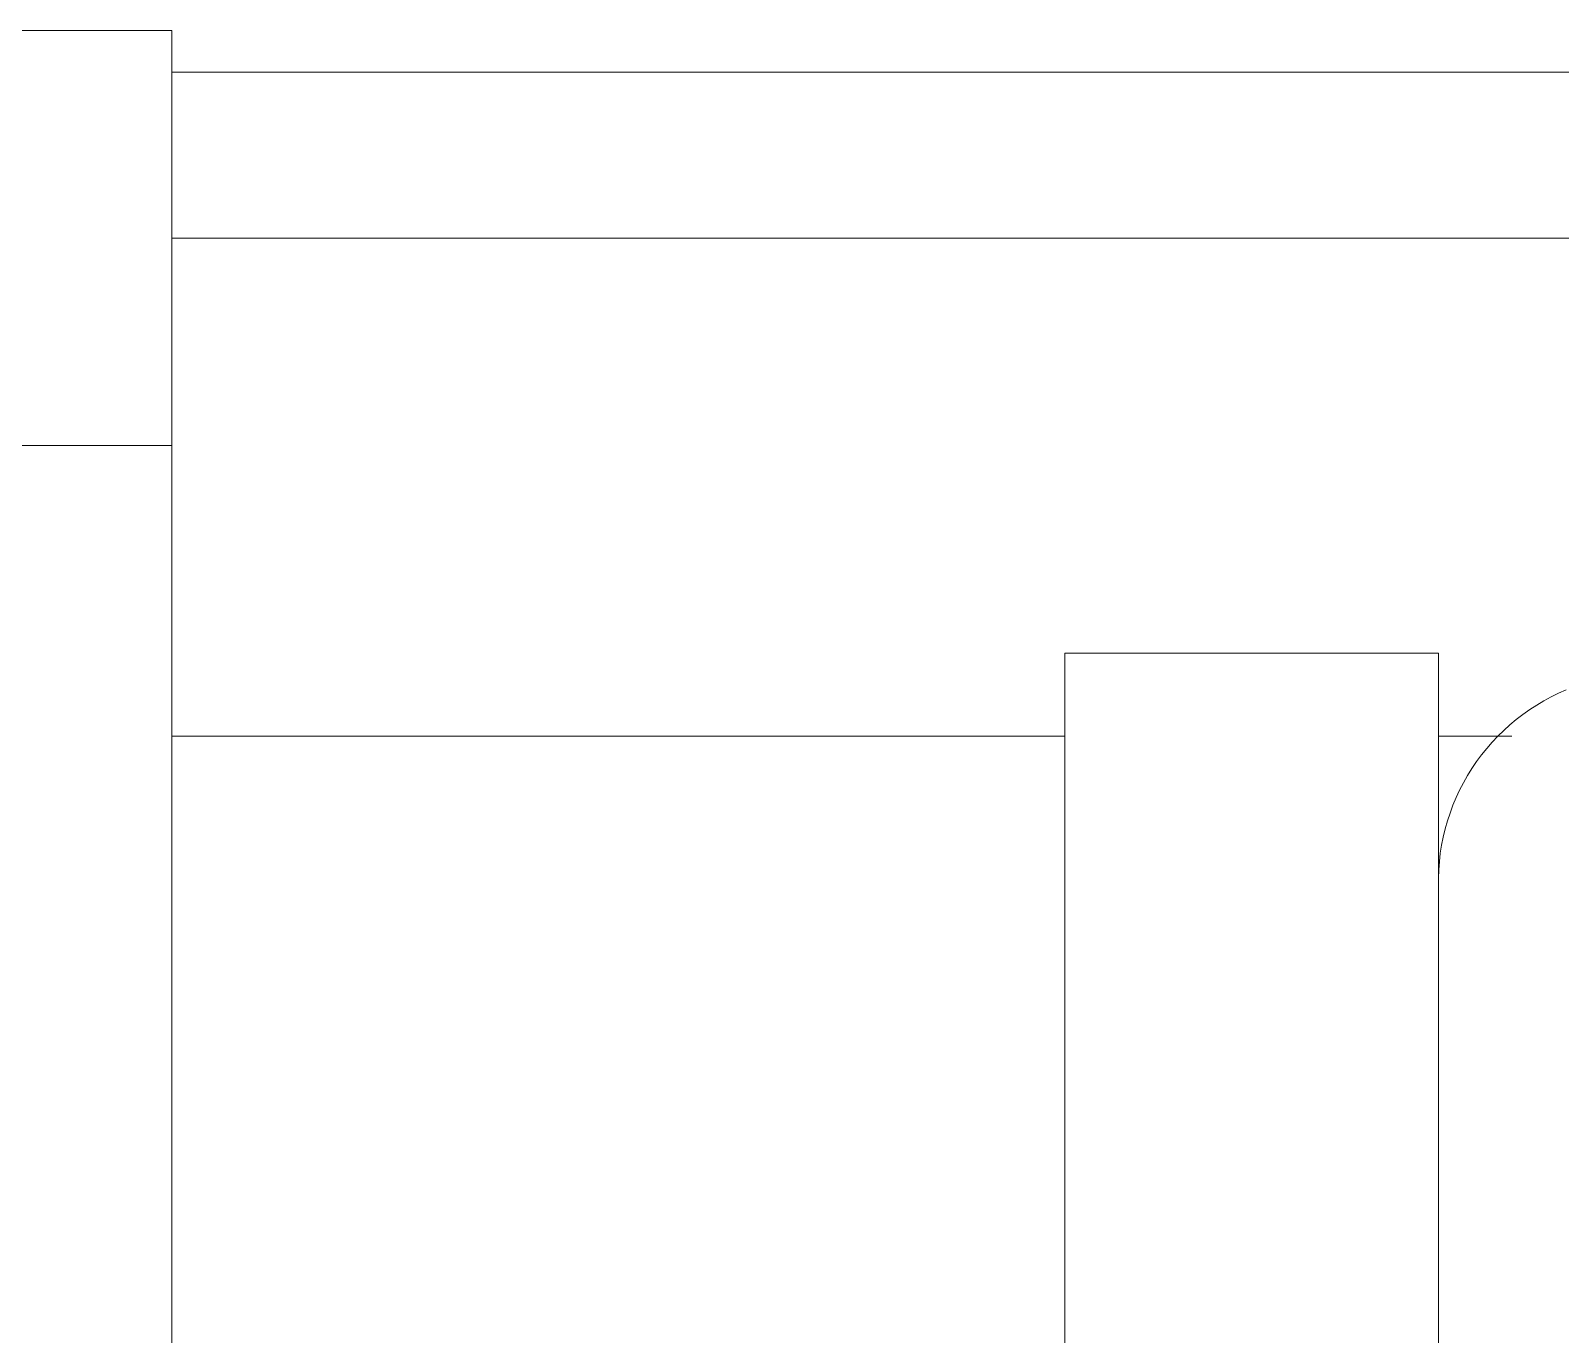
# Model space of a CAD drawing. Extents: x -181672 to 290600, y -29000 to 395522.
# Drawn here: x -5011.71 to -4974.87, y 42550.61 to 42582.02 of the extents above; entities that cross this region are included whole.
import ezdxf

# ---------------------------------------------------------------- set-up
doc = ezdxf.new("R2010")
doc.units = 0
doc.header["$LTSCALE"] = 10
doc.layers.add('XFM7P20PCW$0$G-IMPT', color=252, linetype='Continuous', lineweight=9)
doc.layers.add('XFM7P20PCW$0$M-EQPM', color=252, linetype='Continuous', lineweight=9)

# ---------------------------------------------------------------- blocks, each defined once
blk = doc.blocks.new('XFM7P20PCW$0$ui_PCW Pump Shockproof Base - PCW防震基座-Renew_dwg_OC500032 UC600021 12___TEÂù_uÂ_Z__ÅK311x186x6t_ipt-1175001-剖面 73')
at = {"layer": 'XFM7P20PCW$0$G-IMPT'}
for p, q in [((132036.368, 25583), (132036.368, 25604.5)), ((132036.368, 25583), (132036.368, 25604.5)), ((132048.368, 25604.5), (132048.368, 25505.989)), ((132048.368, 25604.5), (132048.368, 25505.989)), ((132036.368, 25572.232), (132036.368, 25574)), ((132036.368, 25572.232), (132036.368, 25574))]:
    blk.add_line(p, q, dxfattribs=at)
blk = doc.blocks.new('XFM7P20PCW$0$ui_PCW Pump Shockproof Base - PCW防震基座-Renew_dwg_OC500032 UA300024 _ó_û125x9Tx6M__ä_ipt-1175002-剖面 73')
at = {"layer": 'XFM7P20PCW$0$G-IMPT'}
blk.add_line((132053.368, 25613.5), (132053.368, 25604.5), dxfattribs=at)
blk.add_line((132053.368, 25613.5), (132053.368, 25604.5), dxfattribs=at)
blk = doc.blocks.new('XFM7P20PCW$0$ui_PCW Pump Shockproof Base - PCW防震基座-Renew_dwg_OC500032 CE12___TZ__ÅK²Õ_ó-Âù_uÂ__ª_iam-1175004-剖面 73')
for name in ['XFM7P20PCW$0$ui_PCW Pump Shockproof Base - PCW防震基座-Renew_dwg_OC500032 UC600021 12___TEÂù_uÂ_Z__ÅK311x186x6t_ipt-1175001-剖面 73', 'XFM7P20PCW$0$ui_PCW Pump Shockproof Base - PCW防震基座-Renew_dwg_OC500032 UA300024 _ó_û125x9Tx6M__ä_ipt-1175002-剖面 73']:
    blk.add_blockref(name, (0, 0))
blk = doc.blocks.new('XFM7P20PCW$0$ui_PCW Pump Shockproof Base - PCW防震基座-Renew_dwg_OC500032 UC600021 12___TEÂù_uÂ_Z__ÅK311x186x6t_ipt-V22-剖面 73')
at = {"layer": 'XFM7P20PCW$0$G-IMPT'}
for p, q in [((132036.368, 25604.5), (132036.368, 25583)), ((132036.368, 25604.5), (132036.368, 25583)), ((132048.368, 25604.5), (132048.368, 25439.5)), ((132048.368, 25439.5), (132048.368, 25604.5)), ((132048.368, 25439.5), (132048.368, 25604.5)), ((132036.368, 25574), (132036.368, 25572.232)), ((132036.368, 25574), (132036.368, 25572.232))]:
    blk.add_line(p, q, dxfattribs=at)
blk = doc.blocks.new('XFM7P20PCW$0$ui_PCW Pump Shockproof Base - PCW防震基座-Renew_dwg_OC500032 UA300024 _ó_û125x9Tx6M__ä_ipt-V23-剖面 73')
at = {"layer": 'XFM7P20PCW$0$G-IMPT'}
for p, q in [((132043.368, 25613.5), (132043.368, 25604.5)), ((132053.368, 25604.5), (132053.368, 25613.5)), ((132053.368, 25604.5), (132053.368, 25613.5)), ((131803.368, 25604.5), (132043.368, 25604.5)), ((132053.368, 25604.5), (131933.798, 25604.5)), ((132043.368, 25604.5), (132053.368, 25604.5))]:
    blk.add_line(p, q, dxfattribs=at)
blk = doc.blocks.new('XFM7P20PCW$0$ui_PCW Pump Shockproof Base - PCW防震基座-Renew_dwg_OC500033 CE12___TZ__ÅK²Õ_ó-Âù_uÂ__k_iam-V24-剖面 73')
for name in ['XFM7P20PCW$0$ui_PCW Pump Shockproof Base - PCW防震基座-Renew_dwg_OC500032 UC600021 12___TEÂù_uÂ_Z__ÅK311x186x6t_ipt-V22-剖面 73', 'XFM7P20PCW$0$ui_PCW Pump Shockproof Base - PCW防震基座-Renew_dwg_OC500032 UA300024 _ó_û125x9Tx6M__ä_ipt-V23-剖面 73']:
    blk.add_blockref(name, (0, 0))
blk = doc.blocks.new('XFM7P20PCW$0$ui_PCW Pump Shockproof Base - PCW防震基座-Renew_dwg_¹s_ó¹Ï UA300015 _ó_û 100x9tx6M-V89-剖面 73')
at = {"layer": 'XFM7P20PCW$0$G-IMPT'}
for p, q in [((131818.368, 25583), (132038.368, 25583)), ((132038.368, 25583), (131939.368, 25583)), ((132038.368, 25574), (132038.368, 25583)), ((132038.368, 25583), (132038.368, 25574)), ((132038.368, 25574), (131818.368, 25574)), ((131941.32, 25574), (132038.368, 25574))]:
    blk.add_line(p, q, dxfattribs=at)
blk = doc.blocks.new('XFM7P20PCW$0$ui_PCW Pump Shockproof Base - PCW防震基座-Renew_dwg_UB405025 _uÂ__W_ _ÂÅK 86D-V91-剖面 73')
at = {"layer": 'XFM7P20PCW$0$G-IMPT', "flags": 128}
for points in [[(132031.103, 25574), (132031.553, 25574), (132031.937, 25574), (132032.255, 25574), (132032.508, 25574), (132032.693, 25574), (132032.812, 25574), (132032.864, 25574)], [(132032.833, 25574), (132032.732, 25574), (132032.564, 25574), (132032.33, 25574), (132032.029, 25574)], [(132037.482, 25570.922), (132037.402, 25571.105), (132037.314, 25571.285), (132037.219, 25571.461), (132037.117, 25571.633), (132037.008, 25571.801), (132036.893, 25571.964), (132036.771, 25572.123), (132036.643, 25572.276), (132036.509, 25572.425), (132036.369, 25572.568), (132036.224, 25572.705), (132036.073, 25572.836), (132035.917, 25572.961), (132035.756, 25573.08), (132035.591, 25573.193), (132035.421, 25573.298), (132035.247, 25573.397), (132035.069, 25573.489), (132034.888, 25573.573), (132034.704, 25573.65), (132034.516, 25573.72), (132034.326, 25573.782), (132034.134, 25573.837), (132033.939, 25573.884), (132033.743, 25573.923), (132033.546, 25573.954), (132033.347, 25573.977), (132033.148, 25573.992), (132032.948, 25573.999)]]:
    blk.add_lwpolyline(points, dxfattribs=at)
blk = doc.blocks.new('XFM7P20PCW$0$ui_PCW Pump Shockproof Base - PCW防震基座-Renew_dwg_²Õ_X¹Ï OB801032 JAD-2_uÂ__W_ _ö_ûÁá_N MK1808005SLDASM-V93-剖面 73')
for name in ['XFM7P20PCW$0$ui_PCW Pump Shockproof Base - PCW防震基座-Renew_dwg_¹s_ó¹Ï UA300015 _ó_û 100x9tx6M-V89-剖面 73', 'XFM7P20PCW$0$ui_PCW Pump Shockproof Base - PCW防震基座-Renew_dwg_UB405025 _uÂ__W_ _ÂÅK 86D-V91-剖面 73']:
    blk.add_blockref(name, (0, 0))
blk = doc.blocks.new('XFM7P20PCW$0$ui_PCW Pump Shockproof Base - _D_PCW Pump Shockproof Base_3000Lx1500Wx300H-1175038-剖面 73')
at = {"layer": 'XFM7P20PCW$0$G-IMPT'}
for p, q in [((132048.368, 25604.5), (132048.368, 25439.5)), ((132048.368, 25505.989), (132048.368, 25604.5)), ((132052.368, 25438.5), (132052.368, 25604.5)), ((132052.368, 25604.5), (132052.368, 25541.141))]:
    blk.add_line(p, q, dxfattribs=at)
for name in ['XFM7P20PCW$0$ui_PCW Pump Shockproof Base - PCW防震基座-Renew_dwg_OC500033 CE12___TZ__ÅK²Õ_ó-Âù_uÂ__k_iam-V24-剖面 73', 'XFM7P20PCW$0$ui_PCW Pump Shockproof Base - PCW防震基座-Renew_dwg_OC500032 CE12___TZ__ÅK²Õ_ó-Âù_uÂ__ª_iam-1175004-剖面 73', 'XFM7P20PCW$0$ui_PCW Pump Shockproof Base - PCW防震基座-Renew_dwg_²Õ_X¹Ï OB801032 JAD-2_uÂ__W_ _ö_ûÁá_N MK1808005SLDASM-V93-剖面 73']:
    blk.add_blockref(name, (0, 0))
blk = doc.blocks.new('XFM7P20PCW')
at = {"layer": 'XFM7P20PCW$0$M-EQPM', "rotation": 90}
blk.add_blockref('XFM7P20PCW$0$ui_PCW Pump Shockproof Base - _D_PCW Pump Shockproof Base_3000Lx1500Wx300H-1175038-剖面 73', (20596.18937, -89471.3504), dxfattribs=at)

msp = doc.modelspace()

# ---------------------------------------------------------------- block references
msp.add_blockref('XFM7P20PCW', (0, 0))

doc.saveas('drawing.dxf')
